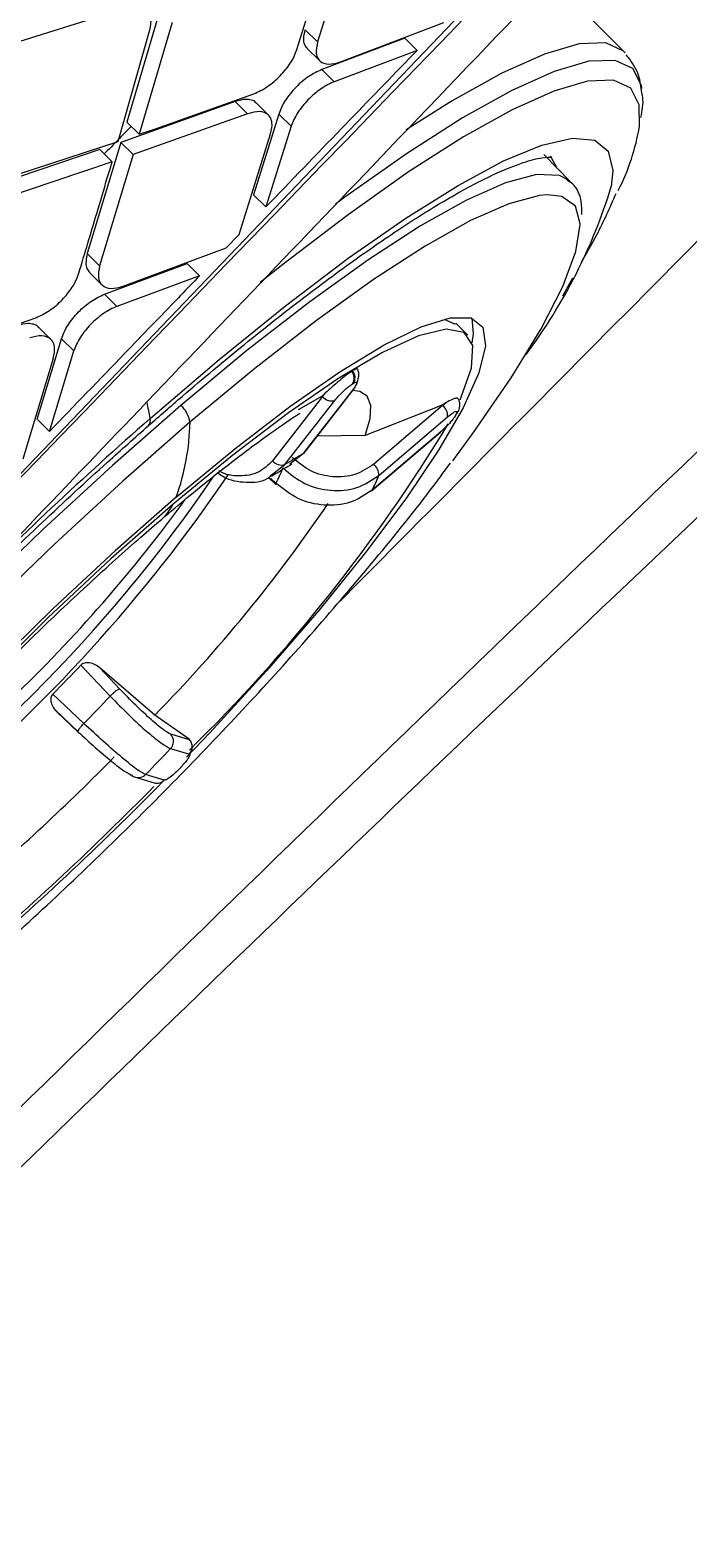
# Model space of a CAD drawing. Extents: x 525 to 613, y 487 to 635.
# Drawn here: x 539.056 to 539.808, y 579.833 to 581.529 of the extents above; entities that cross this region are included whole.
import ezdxf

# ---------------------------------------------------------------- set-up
doc = ezdxf.new("R2010")
doc.units = 0
doc.header["$MEASUREMENT"] = 0
doc.layers.add('1', color=4, linetype='Continuous')
doc.layers.add('STD TEST', color=3, linetype='Continuous')

# ---------------------------------------------------------------- blocks, each defined once
blk = doc.blocks.new('2023 VANGUARD')
at = {"layer": '1', "color": 3, "linetype": 'Continuous', "lineweight": 25}
for p, q in [((-28.6803, -10.3804), (-30.8982, -12.6961)), ((-29.5356, -11.05), (-29.575, -11.1759)), ((-29.5986, -11.1845), (-29.5645, -11.0748)), ((-29.2252, -11.1868), (-29.3038, -11.1082)), ((-29.7948, -11.1375), (-29.9285, -11.1794)), ((-29.7552, -11.14), (-29.793, -11.2674)), ((-29.7411, -11.1538), (-29.7789, -11.2813)), ((-29.5488, -11.1986), (-29.4308, -11.1538)), ((-29.8028, -11.2896), (-29.7665, -11.1619)), ((-29.575, -11.1759), (-29.5892, -11.1619)), ((-29.4756, -11.1715), (-29.5702, -11.2075)), ((-29.4756, -11.1715), (-29.4614, -11.1855)), ((-29.5868, -11.1833), (-29.5727, -11.1972)), ((-29.4614, -11.1855), (-29.556, -11.2214)), ((-29.2238, -11.1883), (-29.2252, -11.1868)), ((-29.556, -11.2214), (-29.5702, -11.2075)), ((-29.6692, -11.244), (-29.7999, -11.2905)), ((-29.7603, -11.2749), (-29.648, -11.235)), ((-29.6551, -11.2579), (-29.6692, -11.244)), ((-29.6311, -11.2595), (-29.6452, -11.2455)), ((-29.6551, -11.2579), (-29.7858, -11.3044)), ((-29.6194, -11.2582), (-29.6483, -11.3503)), ((-29.6052, -11.2722), (-29.6193, -11.2582)), ((-29.7789, -11.2813), (-29.793, -11.2674)), ((-29.7789, -11.2813), (-29.7603, -11.2749)), ((-29.6052, -11.2722), (-29.6341, -11.3643)), ((-29.9356, -11.3329), (-29.8028, -11.2896)), ((-29.7999, -11.2905), (-29.8381, -11.4176)), ((-29.7858, -11.3044), (-29.7999, -11.2905)), ((-29.6646, -11.3959), (-29.6287, -11.2809)), ((-29.8238, -11.2988), (-29.9562, -11.3435)), ((-29.8097, -11.3127), (-29.9422, -11.3574)), ((-29.7858, -11.3044), (-29.824, -11.4315)), ((-29.8097, -11.3127), (-29.8238, -11.2988)), ((-29.2861, -11.3357), (-29.3165, -11.3043)), ((-29.2861, -11.3357), (-29.2878, -11.3341)), ((-29.6341, -11.3643), (-29.6483, -11.3503)), ((-29.6793, -11.4111), (-29.6646, -11.3959)), ((-29.7972, -11.4548), (-29.6793, -11.4111)), ((-29.824, -11.4315), (-29.8381, -11.4176)), ((-29.8183, -11.4639), (-29.724, -11.4289)), ((-29.724, -11.4289), (-29.7099, -11.4428)), ((-29.8354, -11.4392), (-29.8213, -11.4532)), ((-29.7099, -11.4428), (-29.8042, -11.4778)), ((-29.2951, -11.4659), (-29.2835, -11.4452)), ((-29.8183, -11.4639), (-29.8042, -11.4778)), ((-30.0081, -11.5295), (-29.8969, -11.4907)), ((-29.4304, -11.4924), (-29.4181, -11.4982)), ((-29.4035, -11.5108), (-29.417, -11.4969)), ((-29.8953, -11.6067), (-29.8674, -11.5147)), ((-29.8796, -11.5156), (-29.8937, -11.5017)), ((-29.8533, -11.5287), (-29.8674, -11.5147)), ((-29.8812, -11.6207), (-29.8533, -11.5287)), ((-29.8769, -11.5372), (-29.9116, -11.6523)), ((-29.5361, -11.5521), (-29.5351, -11.5514)), ((-29.5353, -11.5663), (-29.5342, -11.5657)), ((-29.5693, -11.5808), (-29.6265, -11.6541)), ((-29.6125, -11.6585), (-29.5553, -11.5851)), ((-29.5698, -11.5803), (-29.5971, -11.5959)), ((-29.5341, -11.5723), (-29.5913, -11.6456)), ((-29.5903, -11.6447), (-29.5331, -11.5714)), ((-29.566, -11.5767), (-29.5698, -11.5803)), ((-29.5698, -11.5803), (-29.5693, -11.5808)), ((-29.5693, -11.5808), (-29.566, -11.5767)), ((-29.4329, -11.5905), (-29.5208, -11.6251)), ((-29.4324, -11.591), (-29.511, -11.6581)), ((-29.4283, -11.5877), (-29.4329, -11.5905)), ((-29.4329, -11.5905), (-29.4324, -11.591)), ((-29.4324, -11.591), (-29.4283, -11.5877)), ((-29.4165, -11.6002), (-29.4168, -11.601)), ((-29.4143, -11.5976), (-29.4139, -11.5968)), ((-29.8812, -11.6207), (-29.8953, -11.6067)), ((-29.5052, -11.6709), (-29.4266, -11.6038)), ((-29.5208, -11.6251), (-29.5757, -11.626)), ((-29.5133, -11.6884), (-29.4347, -11.6214)), ((-29.4341, -11.6206), (-29.5127, -11.6877)), ((-29.4341, -11.6206), (-29.4347, -11.6214)), ((-29.5913, -11.6456), (-29.6069, -11.6579)), ((-29.628, -11.6707), (-29.6125, -11.6585)), ((-29.6311, -11.6732), (-29.6224, -11.6817)), ((-29.6288, -11.6739), (-29.6225, -11.68)), ((-29.5133, -11.6884), (-29.5127, -11.6877)), ((-29.8119, -11.9228), (-29.8455, -11.8874)), ((-29.761, -11.9445), (-29.8236, -11.8907)), ((-29.8008, -11.9147), (-29.8236, -11.8907)), ((-29.8774, -11.9205), (-29.8421, -11.954)), ((-29.8749, -11.9384), (-29.8483, -11.9636)), ((-29.8723, -11.941), (-29.8483, -11.9638)), ((-29.7219, -11.972), (-29.761, -11.9445)), ((-29.7213, -11.9726), (-29.7428, -11.9663)), ((-29.7206, -11.9733), (-29.7219, -11.972)), ((-29.7219, -11.972), (-29.7213, -11.9726)), ((-29.7213, -11.9726), (-29.7206, -11.9733)), ((-29.7429, -11.9828), (-29.7215, -11.9891)), ((-29.7314, -12.0042), (-29.7328, -12.0057)), ((-29.7326, -12.0057), (-29.7312, -12.0042)), ((-29.7831, -12.0155), (-29.7617, -12.0218)), ((-29.7502, -12.0187), (-29.7716, -12.0124))]:
    blk.add_line(p, q, dxfattribs=at)
at = {"layer": '1', "color": 3, "linetype": 'Continuous', "lineweight": 25, "flags": 128}
for points in [[(-29.2252, -11.1868), (-29.2257, -11.1863), (-29.246, -11.177), (-29.2762, -11.1782), (-29.3159, -11.1897), (-29.3645, -11.2115), (-29.4215, -11.2432), (-29.4739, -11.2764)], [(-29.2047, -11.2292), (-29.2053, -11.2255), (-29.2152, -11.2061), (-29.2353, -11.1969), (-29.2653, -11.198), (-29.3048, -11.2095), (-29.3531, -11.2312), (-29.4096, -11.2626), (-29.4735, -11.3035), (-29.5439, -11.3532), (-29.5546, -11.3612)], [(-29.2076, -11.2721), (-29.2078, -11.2476), (-29.2175, -11.2286), (-29.2372, -11.2195), (-29.2667, -11.2207), (-29.3054, -11.232), (-29.3529, -11.2532), (-29.4085, -11.2841), (-29.4712, -11.3243), (-29.5403, -11.3731), (-29.6147, -11.4298), (-29.6407, -11.4505)], [(-29.7664, -11.6059), (-29.6874, -11.5384), (-29.6116, -11.477), (-29.5401, -11.4229), (-29.4741, -11.3769), (-29.4146, -11.3396), (-29.3626, -11.3117), (-29.3188, -11.2937), (-29.2839, -11.2857), (-29.2586, -11.2879), (-29.2431, -11.3004), (-29.2379, -11.3228), (-29.2396, -11.3409)], [(-29.8152, -11.3311), (-29.8121, -11.3208), (-29.8097, -11.3127)], [(-29.3093, -11.306), (-29.3027, -11.3181), (-29.3025, -11.3187)], [(-29.2878, -11.3341), (-29.2989, -11.3283), (-29.3249, -11.3273), (-29.3604, -11.3368), (-29.4049, -11.3565), (-29.4577, -11.386), (-29.5178, -11.425), (-29.5841, -11.4727), (-29.6557, -11.5283), (-29.7311, -11.5909)], [(-29.3129, -11.3505), (-29.3218, -11.3513), (-29.3567, -11.3606), (-29.4004, -11.3799), (-29.4522, -11.409), (-29.5112, -11.4473), (-29.5764, -11.4941), (-29.6467, -11.5487), (-29.7208, -11.6101)], [(-29.2753, -11.3837), (-29.2807, -11.3634), (-29.2963, -11.3523), (-29.3129, -11.3505)], [(-29.4206, -11.654), (-29.3969, -11.6219), (-29.3538, -11.5593), (-29.3196, -11.5034), (-29.2948, -11.4551), (-29.28, -11.4152), (-29.2752, -11.3845), (-29.2753, -11.3837)], [(-29.7366, -11.6955), (-29.6696, -11.6403), (-29.6068, -11.5922), (-29.5496, -11.5524), (-29.4992, -11.5218), (-29.4569, -11.5011), (-29.4235, -11.4907), (-29.3998, -11.4909), (-29.3863, -11.5017), (-29.3833, -11.5227), (-29.3909, -11.5536), (-29.4089, -11.5937), (-29.4369, -11.642), (-29.4743, -11.6975), (-29.5203, -11.7589), (-29.5737, -11.8249), (-29.6335, -11.894), (-29.6983, -11.9647), (-29.7249, -11.9926)], [(-29.3986, -11.5193), (-29.397, -11.509), (-29.3985, -11.4913)], [(-29.4121, -11.5844), (-29.3993, -11.5484), (-29.3977, -11.5226), (-29.4075, -11.5077), (-29.4283, -11.504), (-29.4597, -11.5116), (-29.5009, -11.5304), (-29.5508, -11.5598), (-29.6083, -11.5992), (-29.6718, -11.6476), (-29.74, -11.7037)], [(-29.5208, -11.6251), (-29.5151, -11.6058), (-29.5143, -11.5909), (-29.5183, -11.5805), (-29.527, -11.5749), (-29.535, -11.5738)], [(-29.7311, -11.5909), (-29.8093, -11.6593), (-29.8887, -11.7325), (-29.9681, -11.8091), (-30.046, -11.8878), (-30.1213, -11.9674), (-30.1925, -12.0464), (-30.2584, -12.1235), (-30.318, -12.1974), (-30.3702, -12.2668), (-30.4141, -12.3305), (-30.4489, -12.3874), (-30.4741, -12.4366), (-30.4893, -12.4772), (-30.4941, -12.5085), (-30.4885, -12.53), (-30.4848, -12.5345)], [(-29.7208, -11.6101), (-29.7975, -11.6774), (-29.8755, -11.7492), (-29.9535, -11.8244), (-30.0301, -11.9018), (-30.1039, -11.9799), (-30.1739, -12.0575), (-30.2386, -12.1333), (-30.2971, -12.2058), (-30.3484, -12.2739), (-30.3915, -12.3365), (-30.4257, -12.3924), (-30.4505, -12.4407), (-30.4654, -12.4806), (-30.469, -12.4968)], [(-29.5903, -11.6447), (-29.5903, -11.6448), (-29.5913, -11.6456)], [(-29.7366, -11.6955), (-29.8062, -11.7568), (-29.877, -11.8227), (-29.9474, -11.8917), (-30.0158, -11.9624), (-30.0806, -12.033), (-30.1404, -12.1021), (-30.1938, -12.1682), (-30.2398, -12.2296), (-30.2772, -12.2851), (-30.3052, -12.3334), (-30.3232, -12.3735), (-30.3308, -12.4044), (-30.3278, -12.4254), (-30.3143, -12.4361), (-30.2906, -12.4363), (-30.2572, -12.4259), (-30.2149, -12.4052), (-30.1645, -12.3746), (-30.1073, -12.3349), (-30.0445, -12.2868), (-29.9775, -12.2315)], [(-29.74, -11.7037), (-29.811, -11.7662), (-29.8831, -11.8336), (-29.9547, -11.9043), (-30.0237, -11.9763), (-30.0887, -12.0481), (-30.148, -12.1178), (-30.2001, -12.1837), (-30.2438, -12.2441), (-30.2779, -12.2977), (-30.3017, -12.3431)], [(-29.7326, -12.0057), (-29.7326, -12.0057), (-29.7328, -12.0057)], [(-29.7314, -12.0042), (-29.7312, -12.0042), (-29.7312, -12.004), (-29.7313, -12.0037)]]:
    blk.add_lwpolyline(points, dxfattribs=at)
at = {"layer": '1', "color": 3, "linetype": 'Continuous', "lineweight": 25}
for centre, radius, start, end in [((-29.453, -11.2321), 0.2487, 332.8873, 350.7415), ((-29.8352, -11.1592), 0.6227, 323.1433, 343.0369), ((-29.5454, -11.5598), 0.0121, 327.2055, 39.7391), ((-29.5444, -11.5591), 0.0121, 327.2055, 39.7391), ((-29.559, -11.5724), 0.0133, 219.1751, 286.3601), ((-29.5362, -11.5689), 0.004, 301.1015, 347.9253), ((-30.2527, -11.6836), 0.4925, 9.0795, 11.2587), ((-29.7522, -11.6146), 0.0317, 8.0369, 48.3632), ((-29.4419, -11.6031), 0.0154, 357.397, 51.7679), ((-29.4231, -11.5937), 0.00961, 310.2856, 335.728), ((-29.4227, -11.5929), 0.00956, 310.2298, 346.43), ((-26.5152, -15.2997), 4.9208, 131.3537, 134.8884), ((-29.7737, -11.6085), 0.00774, 315.8264, 19.511), ((-29.9878, -11.6051), 0.2671, 340.1963, 358.9073), ((-31.0481, -10.6277), 1.8975, 314.3574, 328.7503), ((-29.2897, -12.1659), 0.6013, 120.1035, 122.458), ((-29.6162, -11.6457), 0.0133, 219.1741, 286.3598), ((-29.8091, -11.5855), 0.2091, 333.1296, 338.454), ((-29.5205, -11.6702), 0.0154, 357.3974, 51.7686), ((-31.1266, -10.6938), 1.7349, 304.295, 325.6697), ((-31.1495, -10.6713), 1.7792, 309.505, 325.8426), ((-29.736, -11.5772), 0.2492, 333.6731, 337.9105), ((-31.1075, -10.6927), 1.7087, 313.8059, 323.9423), ((-31.0171, -10.7127), 1.7593, 315.5602, 325.7504), ((-29.7862, -11.6815), 0.0512, 310.8363, 334.3093), ((-31.5485, -10.2716), 2.3476, 315.3834, 316.5058), ((-31.5143, -10.3059), 2.3479, 315.414, 316.4751), ((-29.7515, -11.9745), 0.0119, 315.8117, 43.042), ((-29.7301, -11.9807), 0.0119, 315.8117, 43.0402), ((-31.7507, -10.0739), 2.7308, 310.5996, 315.3722), ((-31.7665, -10.0535), 2.7959, 315.5221, 316.3671), ((-32.3104, -9.5126), 3.5826, 310.6298, 315.5795), ((-32.2111, -9.6138), 3.4376, 310.6051, 315.4367), ((-29.7799, -12.0046), 0.0114, 226.4751, 253.6534), ((-29.7799, -12.0044), 0.0115, 253.8936, 316.2553), ((-29.7585, -12.0107), 0.0115, 253.8936, 316.2553)]:
    blk.add_arc(centre, radius, start, end, dxfattribs=at)
for points, knots in [([(-26.2566, -9.0066), (-26.2864, -9.0326), (-26.3462, -9.0848), (-26.4359, -9.1634), (-26.5259, -9.2425), (-26.6162, -9.322), (-26.7068, -9.4021), (-26.7976, -9.4826), (-26.9625, -9.6292), (-27.2007, -9.8424), (-27.5634, -10.1702), (-27.9771, -10.5489), (-28.6449, -11.1694), (-29.5104, -11.9931), (-30.387, -12.8555), (-31.0802, -13.5544), (-31.5958, -14.0829), (-32.1064, -14.615), (-32.5004, -15.0325), (-32.7801, -15.3322), (-32.9483, -15.5135), (-33.1156, -15.6948), (-33.282, -15.8763), (-33.4475, -16.0578), (-33.6121, -16.2395), (-33.7759, -16.4212), (-33.9388, -16.6031), (-34.1008, -16.785), (-34.2619, -16.967), (-34.4222, -17.1491), (-34.5284, -17.2708), (-34.5815, -17.3315)], [0, 0, 0, 0, 0.010126, 0.020295, 0.030505, 0.040758, 0.051054, 0.061392, 0.071773, 0.107388, 0.142994, 0.196448, 0.250296, 0.375054, 0.500194, 0.562652, 0.625129, 0.687783, 0.750122, 0.771141, 0.792123, 0.813067, 0.833974, 0.854846, 0.875682, 0.896484, 0.917252, 0.937986, 0.958689, 0.97936, 1, 1, 1, 1]), ([(-34.2953, -16.3564), (-34.1482, -16.2012), (-33.8522, -15.8888), (-33.42, -15.4314), (-33.0101, -14.9978), (-32.6366, -14.6027), (-32.2647, -14.2094), (-31.8859, -13.8093), (-31.4915, -13.3934), (-31.1636, -13.0484), (-30.8998, -12.7711), (-30.6977, -12.5589), (-30.4946, -12.3458), (-30.2801, -12.1209), (-30.0435, -11.873), (-29.7782, -11.5954), (-29.4728, -11.2761), (-29.1252, -10.9132), (-28.7335, -10.5043), (-28.3069, -10.0592), (-27.8593, -9.5924), (-27.5544, -9.2736), (-27.4031, -9.1154)], [0, 0, 0, 0, 0.064164, 0.129134, 0.188798, 0.243179, 0.292266, 0.351199, 0.408496, 0.464259, 0.494029, 0.523343, 0.552199, 0.582361, 0.616634, 0.655054, 0.697624, 0.749251, 0.805912, 0.867594, 0.93432, 1, 1, 1, 1]), ([(-27.4288, -9.1235), (-27.4292, -9.1239), (-27.4325, -9.1273), (-27.4434, -9.1385), (-27.4824, -9.1785), (-27.6279, -9.3277), (-28.1949, -9.9075), (-29.3191, -11.0509), (-30.3201, -12.0951), (-30.8965, -12.6964)], [0, 0, 0, 0, 0.000353, 0.002828, 0.009436, 0.033986, 0.128384, 0.498019, 1, 1, 1, 1]), ([(-26.5548, -9.3729), (-26.8823, -9.6598), (-27.5372, -10.2335), (-28.505, -11.1178), (-29.4609, -12.0181), (-30.4026, -12.9353), (-31.3297, -13.8678), (-32.2405, -14.8151), (-33.1358, -15.775), (-33.7174, -16.4252), (-34.0082, -16.7503)], [0, 0, 0, 0, 0.125, 0.25, 0.375, 0.5, 0.625, 0.75, 0.875, 1, 1, 1, 1]), ([(-25.4146, -10.4282), (-25.7372, -10.6679), (-26.3791, -11.1448), (-27.2948, -11.9177), (-28.1843, -12.7094), (-29.0476, -13.5262), (-29.8857, -14.3564), (-30.7025, -15.1973), (-31.4896, -16.0589), (-32.2522, -16.9521), (-32.7261, -17.5775), (-32.9643, -17.8919)], [0, 0, 0, 0, 0.113392, 0.225638, 0.337341, 0.448782, 0.560233, 0.669481, 0.778832, 0.888788, 1, 1, 1, 1]), ([(-29.5552, -11.8201), (-29.3269, -11.5904), (-28.9485, -11.2098), (-28.5731, -10.8272), (-28.4242, -10.6754)], [0, 0, 0, 0, 0.603349, 1, 1, 1, 1]), ([(-24.9408, -10.9166), (-25.0731, -11.004), (-25.3406, -11.1805), (-25.7398, -11.4588), (-26.1419, -11.7506), (-26.5459, -12.0569), (-26.94, -12.3686), (-27.3913, -12.7403), (-27.9037, -13.1831), (-28.49, -13.719), (-29.0089, -14.2196), (-29.452, -14.6653), (-29.8107, -15.0385), (-30.1521, -15.4062), (-30.4762, -15.7679), (-30.7928, -16.1342), (-31.1698, -16.5871), (-31.5985, -17.1306), (-32.0622, -17.7557), (-32.3496, -18.1776), (-32.4913, -18.3855)], [0, 0, 0, 0, 0.044709, 0.090349, 0.13691, 0.184379, 0.232745, 0.277954, 0.348418, 0.422679, 0.500679, 0.550525, 0.598903, 0.645795, 0.691185, 0.735062, 0.781563, 0.856423, 0.929252, 1, 1, 1, 1]), ([(-29.7665, -11.1619), (-29.7657, -11.1573), (-29.7642, -11.1485), (-29.7676, -11.1421), (-29.7714, -11.1385), (-29.7752, -11.1364), (-29.783, -11.1348), (-29.7902, -11.1365), (-29.7948, -11.1375)], [0, 0, 0, 0, 0.249179, 0.469215, 0.498974, 0.639487, 0.769974, 1, 1, 1, 1]), ([(-29.5867, -11.1832), (-29.5879, -11.1817), (-29.5902, -11.179), (-29.5914, -11.1719), (-29.59, -11.1656), (-29.5892, -11.1619)], [0, 0, 0, 0, 0.297584, 0.582033, 1, 1, 1, 1]), ([(-29.575, -11.1759), (-29.576, -11.1805), (-29.5773, -11.1868), (-29.5755, -11.1937), (-29.5718, -11.1991), (-29.5631, -11.2025), (-29.5536, -11.1999), (-29.5488, -11.1986)], [0, 0, 0, 0, 0.249482, 0.342738, 0.500385, 0.75038, 1, 1, 1, 1]), ([(-29.648, -11.235), (-29.6454, -11.2339), (-29.6402, -11.2318), (-29.6298, -11.2254), (-29.6174, -11.2149), (-29.6074, -11.2025), (-29.6014, -11.1922), (-29.5996, -11.1871), (-29.5986, -11.1845)], [0, 0, 0, 0, 0.130155, 0.257013, 0.500115, 0.739469, 0.867181, 1, 1, 1, 1]), ([(-29.6341, -11.3643), (-29.6053, -11.3344), (-29.5508, -11.2779), (-29.4932, -11.2184), (-29.4644, -11.1886), (-29.4614, -11.1855)], [0, 0, 0, 0, 0.5, 0.948214, 1, 1, 1, 1]), ([(-29.2052, -11.2316), (-29.206, -11.2248), (-29.2077, -11.2101), (-29.2173, -11.1972), (-29.2225, -11.1904)], [0, 0, 0, 0, 0.4664901, 1, 1, 1, 1]), ([(-29.5702, -11.2075), (-29.5752, -11.2098), (-29.5852, -11.2144), (-29.6004, -11.2274), (-29.6107, -11.2402), (-29.6166, -11.2507), (-29.6184, -11.2557), (-29.6194, -11.2582)], [0, 0, 0, 0, 0.244852, 0.492302, 0.743286, 0.87103, 1, 1, 1, 1]), ([(-29.556, -11.2214), (-29.5586, -11.2225), (-29.5637, -11.2247), (-29.5741, -11.2311), (-29.5864, -11.2417), (-29.5965, -11.2542), (-29.6024, -11.2645), (-29.6043, -11.2696), (-29.6052, -11.2722)], [0, 0, 0, 0, 0.129008, 0.255478, 0.500117, 0.740833, 0.8682, 1, 1, 1, 1]), ([(-29.6453, -11.2457), (-29.6455, -11.2454), (-29.6466, -11.2436), (-29.6507, -11.2421), (-29.6581, -11.2409), (-29.6649, -11.2428), (-29.6692, -11.244)], [0, 0, 0, 0, 0.037727, 0.322004, 0.577395, 1, 1, 1, 1]), ([(-29.2058, -11.262), (-29.2043, -11.2543), (-29.2022, -11.2441), (-29.2046, -11.2342), (-29.2052, -11.2316)], [0, 0, 0, 0, 0.743729, 1, 1, 1, 1]), ([(-29.6287, -11.2809), (-29.6277, -11.2762), (-29.6266, -11.2711), (-29.6274, -11.2664), (-29.6283, -11.2629), (-29.6318, -11.2577), (-29.6407, -11.2542), (-29.6503, -11.2567), (-29.6551, -11.2579)], [0, 0, 0, 0, 0.249579, 0.275177, 0.325597, 0.50043, 0.750407, 1, 1, 1, 1]), ([(-29.788, -11.2723), (-29.793, -11.2775), (-29.8033, -11.288), (-29.8135, -11.2985), (-29.8187, -11.3038)], [0, 0, 0, 0, 0.494322, 1, 1, 1, 1]), ([(-29.7681, -11.6139), (-29.7553, -11.6027), (-29.718, -11.5702), (-29.6581, -11.5203), (-29.5901, -11.4667), (-29.5267, -11.4199), (-29.4687, -11.3805), (-29.4174, -11.3492), (-29.3737, -11.3264), (-29.3401, -11.313), (-29.3179, -11.3072), (-29.3067, -11.3076), (-29.3075, -11.3073), (-29.3077, -11.3072)], [0, 0, 0, 0, 0.055852, 0.161977, 0.267975, 0.373689, 0.478958, 0.583511, 0.686861, 0.788118, 0.875466, 0.958047, 1, 1, 1, 1]), ([(-29.8477, -11.44), (-29.8409, -11.4172), (-29.83, -11.3809), (-29.8192, -11.3446), (-29.8152, -11.3311)], [0, 0, 0, 0, 0.6276313, 1, 1, 1, 1]), ([(-29.2733, -11.3729), (-29.2733, -11.368), (-29.2732, -11.3553), (-29.2794, -11.3404), (-29.2879, -11.3352), (-29.2899, -11.334)], [0, 0, 0, 0, 0.327571, 0.840567, 1, 1, 1, 1]), ([(-29.274, -11.428), (-29.2678, -11.4173), (-29.2533, -11.3923), (-29.2411, -11.3648), (-29.2342, -11.3491)], [0, 0, 0, 0, 0.428689, 1, 1, 1, 1]), ([(-29.8381, -11.4176), (-29.8389, -11.4214), (-29.8402, -11.4277), (-29.8388, -11.4349), (-29.8365, -11.4377), (-29.8353, -11.4391)], [0, 0, 0, 0, 0.421411, 0.706734, 1, 1, 1, 1]), ([(-29.824, -11.4315), (-29.8249, -11.4362), (-29.8266, -11.4455), (-29.8216, -11.4545), (-29.8116, -11.4586), (-29.802, -11.4561), (-29.7972, -11.4548)], [0, 0, 0, 0, 0.249766, 0.499802, 0.750031, 1, 1, 1, 1]), ([(-29.8969, -11.4907), (-29.8943, -11.4896), (-29.8891, -11.4875), (-29.8786, -11.4811), (-29.8663, -11.4706), (-29.8563, -11.4581), (-29.8504, -11.4477), (-29.8486, -11.4426), (-29.8477, -11.44)], [0, 0, 0, 0, 0.130306, 0.25723, 0.500148, 0.739703, 0.867359, 1, 1, 1, 1]), ([(-29.7099, -11.4428), (-29.7108, -11.4438), (-29.7189, -11.4522), (-29.7475, -11.4819), (-29.8037, -11.5402), (-29.8527, -11.591), (-29.8812, -11.6207)], [0, 0, 0, 0, 0.015648, 0.142911, 0.500005, 1, 1, 1, 1]), ([(-29.8674, -11.5147), (-29.8665, -11.5122), (-29.8647, -11.5072), (-29.8588, -11.4966), (-29.8487, -11.4838), (-29.8334, -11.4708), (-29.8233, -11.4662), (-29.8183, -11.4639)], [0, 0, 0, 0, 0.128716, 0.256313, 0.507263, 0.754897, 1, 1, 1, 1]), ([(-29.8042, -11.4778), (-29.8068, -11.4789), (-29.8119, -11.481), (-29.8223, -11.4875), (-29.8347, -11.498), (-29.8447, -11.5106), (-29.8506, -11.521), (-29.8524, -11.5261), (-29.8533, -11.5287)], [0, 0, 0, 0, 0.129097, 0.255613, 0.50014, 0.7412, 0.868479, 1, 1, 1, 1]), ([(-29.8938, -11.5018), (-29.8939, -11.5016), (-29.8951, -11.4997), (-29.8992, -11.4982), (-29.9067, -11.4968), (-29.9136, -11.4987), (-29.9179, -11.4999)], [0, 0, 0, 0, 0.037854, 0.322814, 0.578416, 1, 1, 1, 1]), ([(-29.8769, -11.5372), (-29.876, -11.5326), (-29.8749, -11.5273), (-29.8758, -11.5225), (-29.8768, -11.519), (-29.8803, -11.5138), (-29.8893, -11.5101), (-29.899, -11.5126), (-29.9038, -11.5138)], [0, 0, 0, 0, 0.249572, 0.278589, 0.33014, 0.500412, 0.750343, 1, 1, 1, 1]), ([(-29.5288, -11.5497), (-29.5293, -11.5494), (-29.5301, -11.5487), (-29.5335, -11.5505), (-29.5351, -11.5514)], [0, 0, 0, 0, 0.505777, 1, 1, 1, 1]), ([(-29.5283, -11.5589), (-29.5282, -11.5586), (-29.5276, -11.5562), (-29.5278, -11.5531), (-29.5288, -11.5511), (-29.5291, -11.5505)], [0, 0, 0, 0, 0.094685, 0.693782, 1, 1, 1, 1]), ([(-29.5361, -11.5521), (-29.5382, -11.5534), (-29.5422, -11.5561), (-29.5501, -11.5626), (-29.5584, -11.5698), (-29.5635, -11.5744), (-29.566, -11.5767)], [0, 0, 0, 0, 0.247558, 0.500834, 0.753648, 1, 1, 1, 1]), ([(-29.5553, -11.5851), (-29.5536, -11.5832), (-29.5503, -11.5792), (-29.5444, -11.5734), (-29.5391, -11.5689), (-29.5366, -11.5672), (-29.5353, -11.5663)], [0, 0, 0, 0, 0.279486, 0.559002, 0.779415, 1, 1, 1, 1]), ([(-29.5342, -11.5657), (-29.533, -11.565), (-29.5304, -11.5637), (-29.5298, -11.5651), (-29.5311, -11.5681), (-29.5331, -11.5709), (-29.5341, -11.5723)], [0, 0, 0, 0, 0.279658, 0.559227, 0.779582, 1, 1, 1, 1]), ([(-29.5324, -11.57), (-29.5314, -11.568), (-29.5293, -11.5642), (-29.5287, -11.5606), (-29.5283, -11.5589)], [0, 0, 0, 0, 0.532064, 1, 1, 1, 1]), ([(-29.4146, -11.5834), (-29.4146, -11.5834), (-29.4144, -11.5823), (-29.4165, -11.5824), (-29.421, -11.5837), (-29.4259, -11.5864), (-29.4283, -11.5877)], [0, 0, 0, 0, 0.006839, 0.341257, 0.674857, 1, 1, 1, 1]), ([(-29.4134, -11.5951), (-29.413, -11.5937), (-29.4123, -11.5907), (-29.4128, -11.5867), (-29.4137, -11.5842), (-29.4146, -11.5834), (-29.4147, -11.5833)], [0, 0, 0, 0, 0.318475, 0.646688, 0.978339, 1, 1, 1, 1]), ([(-29.7527, -11.7203), (-29.743, -11.7121), (-29.7154, -11.6888), (-29.6726, -11.6546), (-29.6304, -11.6234), (-29.6044, -11.6054), (-29.5955, -11.5999), (-29.595, -11.5996)], [0, 0, 0, 0, 0.1581946, 0.4517404, 0.7381267, 0.9845282, 1, 1, 1, 1]), ([(-29.4168, -11.601), (-29.4176, -11.6024), (-29.4192, -11.6052), (-29.424, -11.6109), (-29.4293, -11.6163), (-29.4325, -11.6192), (-29.4341, -11.6206)], [0, 0, 0, 0, 0.279658, 0.559227, 0.779582, 1, 1, 1, 1]), ([(-29.4266, -11.6038), (-29.4246, -11.6023), (-29.4207, -11.5992), (-29.4172, -11.5975), (-29.4157, -11.5978), (-29.4162, -11.5994), (-29.4165, -11.6002)], [0, 0, 0, 0, 0.2794855, 0.5590017, 0.7794153, 1, 1, 1, 1]), ([(-29.4176, -11.6022), (-29.4174, -11.602), (-29.4169, -11.6014), (-29.4166, -11.6009), (-29.4164, -11.6006)], [0, 0, 0, 0, 0.356307, 1, 1, 1, 1]), ([(-30.1052, -11.9408), (-30.083, -11.9174), (-30.0372, -11.8691), (-29.9647, -11.7965), (-29.8898, -11.7243), (-29.8239, -11.6633), (-29.7837, -11.6277), (-29.7681, -11.6139)], [0, 0, 0, 0, 0.204451, 0.423484, 0.642546, 0.861548, 1, 1, 1, 1]), ([(-29.511, -11.6581), (-29.5178, -11.6626), (-29.5314, -11.6715), (-29.5575, -11.6737), (-29.5835, -11.6673), (-29.5971, -11.6561), (-29.6039, -11.6505)], [0, 0, 0, 0, 0.249775, 0.500139, 0.75045, 1, 1, 1, 1]), ([(-30.0138, -12.2773), (-29.9997, -12.2652), (-29.9582, -12.2295), (-29.8896, -12.1674), (-29.8092, -12.0909), (-29.731, -12.0128), (-29.6554, -11.9334), (-29.5823, -11.8527), (-29.5122, -11.7706), (-29.4588, -11.7051), (-29.4309, -11.6671), (-29.4234, -11.6568)], [0, 0, 0, 0, 0.066139, 0.19412, 0.319048, 0.442513, 0.566041, 0.690617, 0.817934, 0.950494, 1, 1, 1, 1]), ([(-29.6896, -11.6675), (-29.6875, -11.669), (-29.6773, -11.6765), (-29.6566, -11.6794), (-29.6368, -11.6783), (-29.6292, -11.6718), (-29.628, -11.6707)], [0, 0, 0, 0, 0.105093, 0.511826, 0.918589, 1, 1, 1, 1]), ([(-29.6265, -11.6541), (-29.6316, -11.6591), (-29.642, -11.6692), (-29.664, -11.6723), (-29.6804, -11.6704), (-29.6876, -11.6655), (-29.6878, -11.6653)], [0, 0, 0, 0, 0.329312, 0.659402, 0.989419, 1, 1, 1, 1]), ([(-29.6278, -11.6718), (-29.6214, -11.6678), (-29.6132, -11.6627), (-29.6061, -11.6586), (-29.6045, -11.6577)], [0, 0, 0, 0, 0.779889, 1, 1, 1, 1]), ([(-29.6145, -11.6623), (-29.6066, -11.6689), (-29.5906, -11.6821), (-29.5599, -11.6895), (-29.5291, -11.6868), (-29.5131, -11.6762), (-29.5052, -11.6709)], [0, 0, 0, 0, 0.249978, 0.499965, 0.74997, 1, 1, 1, 1]), ([(-29.5127, -11.6877), (-29.5207, -11.693), (-29.5367, -11.7035), (-29.5674, -11.7063), (-29.5983, -11.6991), (-29.6144, -11.6864), (-29.6225, -11.68)], [0, 0, 0, 0, 0.25003, 0.500035, 0.750022, 1, 1, 1, 1]), ([(-29.949, -11.9037), (-29.9308, -11.8854), (-29.893, -11.8476), (-29.8349, -11.7929), (-29.7876, -11.7502), (-29.7607, -11.7272), (-29.7527, -11.7203)], [0, 0, 0, 0, 0.278541, 0.576582, 0.873075, 1, 1, 1, 1]), ([(-29.8236, -11.8907), (-29.8254, -11.8894), (-29.8288, -11.8867), (-29.8342, -11.885), (-29.8384, -11.8846), (-29.8412, -11.8849), (-29.8436, -11.8858), (-29.8449, -11.8869), (-29.8455, -11.8874)], [0, 0, 0, 0, 0.298263, 0.575128, 0.701506, 0.809415, 0.905745, 1, 1, 1, 1]), ([(-29.8774, -11.9205), (-29.878, -11.9211), (-29.879, -11.9224), (-29.8798, -11.9248), (-29.8799, -11.9275), (-29.8792, -11.9314), (-29.877, -11.9365), (-29.8739, -11.9395), (-29.8723, -11.941)], [0, 0, 0, 0, 0.094221, 0.190485, 0.298283, 0.424504, 0.701611, 1, 1, 1, 1]), ([(-29.8031, -11.9155), (-29.8037, -11.9159), (-29.805, -11.9167), (-29.8073, -11.9186), (-29.8097, -11.9206), (-29.8112, -11.9221), (-29.8119, -11.9228)], [0, 0, 0, 0, 0.259419, 0.518943, 0.768457, 1, 1, 1, 1]), ([(-29.8119, -11.9228), (-29.8047, -11.9302), (-29.7903, -11.9452), (-29.7689, -11.9645), (-29.7513, -11.9786), (-29.7457, -11.9814), (-29.7429, -11.9828)], [0, 0, 0, 0, 0.249978, 0.499965, 0.74997, 1, 1, 1, 1]), ([(-29.8008, -11.9147), (-29.8011, -11.9147), (-29.8016, -11.9147), (-29.8025, -11.9152), (-29.8031, -11.9155)], [0, 0, 0, 0, 0.481432, 1, 1, 1, 1]), ([(-29.7428, -11.9663), (-29.7451, -11.9651), (-29.7498, -11.9627), (-29.7645, -11.9504), (-29.7824, -11.9337), (-29.7947, -11.9211), (-29.8008, -11.9147)], [0, 0, 0, 0, 0.249775, 0.50014, 0.75045, 1, 1, 1, 1]), ([(-29.8483, -11.9638), (-29.8484, -11.9637), (-29.8486, -11.9635), (-29.8484, -11.9625), (-29.8474, -11.9606), (-29.8456, -11.958), (-29.8437, -11.9558), (-29.8426, -11.9546), (-29.8421, -11.954)], [0, 0, 0, 0, 0.1247216, 0.2493439, 0.5000001, 0.7506559, 0.8752779, 1, 1, 1, 1]), ([(-29.7716, -12.0124), (-29.7744, -12.011), (-29.7799, -12.0082), (-29.7975, -11.9941), (-29.8192, -11.9751), (-29.8345, -11.961), (-29.8421, -11.954)], [0, 0, 0, 0, 0.25003, 0.500035, 0.750022, 1, 1, 1, 1]), ([(-29.8483, -11.9638), (-29.8418, -11.9698), (-29.8289, -11.9818), (-29.8101, -11.9977), (-29.7949, -12.0094), (-29.7901, -12.0117), (-29.7878, -12.0129)], [0, 0, 0, 0, 0.249817, 0.500222, 0.750496, 1, 1, 1, 1]), ([(-29.7215, -11.9891), (-29.7212, -11.9895), (-29.7206, -11.9903), (-29.7231, -11.9945), (-29.7268, -11.9993), (-29.7299, -12.0026), (-29.7314, -12.0042)], [0, 0, 0, 0, 0.279486, 0.559002, 0.779415, 1, 1, 1, 1]), ([(-29.7328, -12.0057), (-29.7349, -12.0077), (-29.739, -12.0118), (-29.7445, -12.0162), (-29.7484, -12.0186), (-29.7496, -12.0186), (-29.7502, -12.0187)], [0, 0, 0, 0, 0.279658, 0.559227, 0.779582, 1, 1, 1, 1])]:
    blk.add_open_spline(points, degree=3, knots=knots, dxfattribs=at)
blk = doc.blocks.new('2026 Vanguard')
at = {"layer": 'STD TEST', "color": 1}
blk.add_blockref('2023 VANGUARD', (44.1613, 88.209), dxfattribs=at)

msp = doc.modelspace()

# ---------------------------------------------------------------- block references
at = {"layer": '1'}
msp.add_blockref('2026 Vanguard', (524.7985, 504.4821), dxfattribs=at)

doc.saveas('drawing.dxf')
